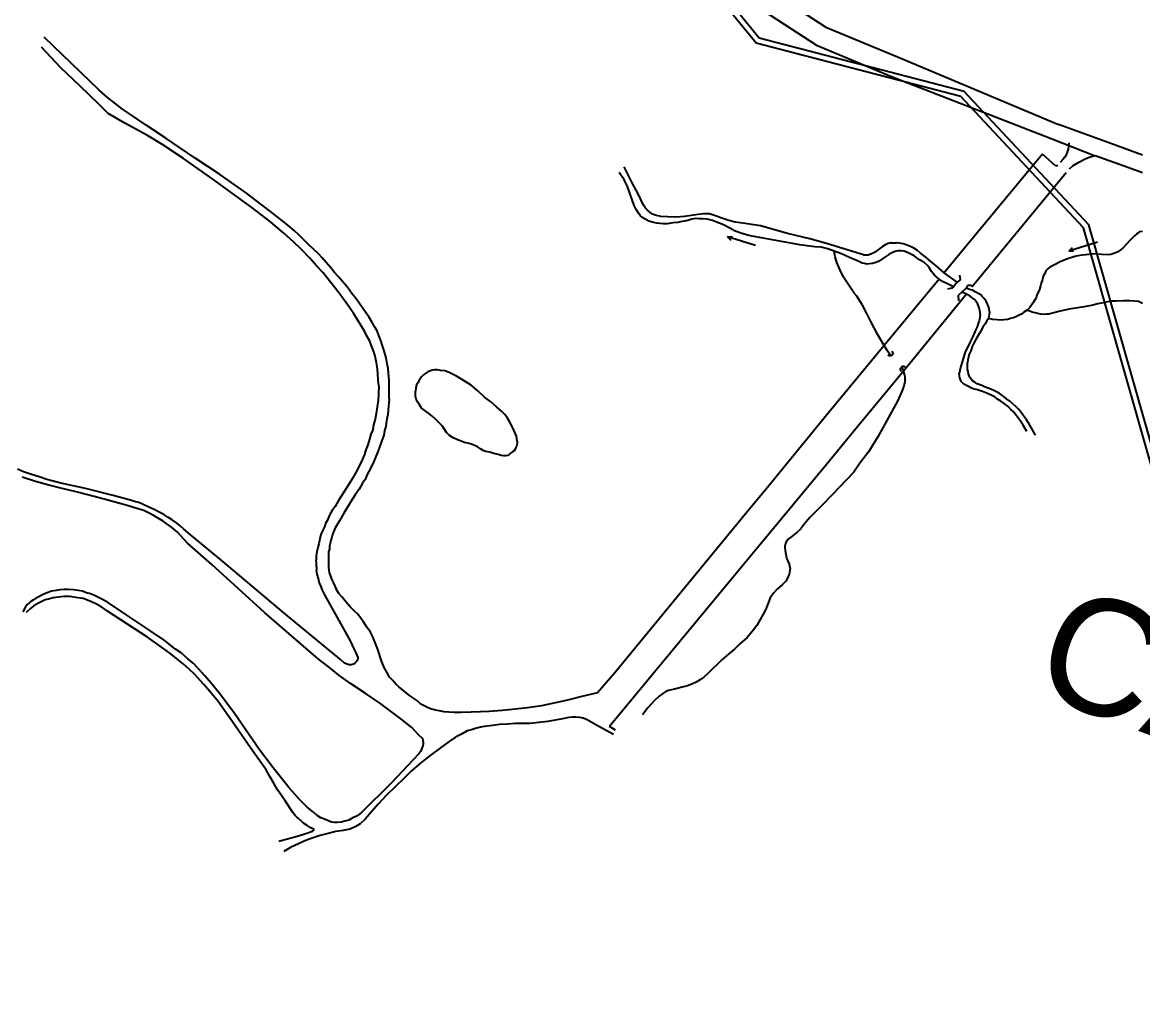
# Model space of a CAD drawing. Header units: millimetres. Extents: x 583 to 26013, y 350 to 21391.
# Drawn here: x 5703.6 to 6091.2, y 11843.3 to 12179.2 of the extents above; entities that cross this region are included whole.
import ezdxf

# ---------------------------------------------------------------- set-up
doc = ezdxf.new("R2010")
doc.units = ezdxf.units.MM
for name, color, linetype in [('105-QUADRAS_ESTRADAS', 80, 'Continuous'), ('110-CERCA_DE_ARAME', 10, 'Continuous'), ('115-PONTES_E_VIADUTO', 210, 'Continuous'), ('145-', 130, 'Continuous'), ('ESTRADA ROMEIROS', 210, 'Continuous'), ('RIOS', 140, 'Continuous')]:
    doc.layers.add(name, color=color, linetype=linetype)
doc.styles.add('EU', font='arial.ttf', dxfattribs={"height": 10})

msp = doc.modelspace()

# ---------------------------------------------------------------- linework, layer by layer
at = {"layer": '105-QUADRAS_ESTRADAS', "color": 0, "linetype": 'Continuous'}
for p, q in [((5716.81551, 12163.60241), (5710.21551, 12170.60241)), ((5723.61551, 12157.10241), (5716.81551, 12163.60241)), ((5730.11551, 12150.80241), (5723.61551, 12157.10241)), ((5732.91551, 12153.30241), (5730.01551, 12155.80241)), ((5733.31551, 12147.70241), (5730.11551, 12150.80241)), ((5735.61551, 12151.20241), (5732.91551, 12153.30241)), ((5738.21551, 12149.20241), (5735.61551, 12151.20241)), ((5739.01551, 12144.30241), (5733.31551, 12147.70241)), ((5741.71551, 12146.80241), (5738.21551, 12149.20241)), ((5746.41551, 12143.60241), (5741.71551, 12146.80241)), ((5746.91551, 12140.00241), (5739.01551, 12144.30241)), ((5753.21551, 12139.10241), (5746.41551, 12143.60241)), ((5751.81551, 12137.00241), (5746.91551, 12140.00241)), ((5759.31551, 12132.10241), (5751.81551, 12137.00241)), ((5769.51551, 12125.00241), (5759.31551, 12132.10241)), ((6056.51551, 12133.60241), (6050.71551, 12126.70241)), ((6061.11551, 12129.50241), (6056.51551, 12133.60241)), ((6050.71551, 12126.70241), (6029.51551, 12101.10241)), ((6064.71551, 12127.10241), (6032.11551, 12087.60241)), ((6061.81551, 12129.70241), (6061.11551, 12129.50241)), ((5783.01551, 12115.20241), (5769.51551, 12125.00241)), ((5789.41551, 12110.20241), (5783.01551, 12115.20241)), ((5794.11551, 12106.30241), (5789.41551, 12110.20241)), ((5797.51551, 12103.10241), (5794.11551, 12106.30241)), ((5800.21551, 12100.60241), (5797.51551, 12103.10241)), ((5803.01551, 12097.60241), (5800.21551, 12100.60241)), ((6029.51551, 12101.10241), (6022.51551, 12092.60241)), ((5805.51551, 12094.90241), (5803.01551, 12097.60241)), ((5807.71551, 12092.50241), (5805.51551, 12094.90241)), ((5809.41551, 12090.40241), (5807.71551, 12092.50241)), ((5811.51551, 12087.70241), (5809.41551, 12090.40241)), ((5813.21551, 12085.50241), (5811.51551, 12087.70241)), ((5814.71551, 12083.40241), (5813.21551, 12085.50241)), ((5816.51551, 12080.90241), (5814.71551, 12083.40241)), ((5818.31551, 12078.40241), (5816.51551, 12080.90241)), ((5819.81551, 12076.00241), (5818.31551, 12078.40241)), ((5823.51551, 12077.30241), (5822.31551, 12078.90241)), ((5824.51551, 12075.60241), (5823.51551, 12077.30241)), ((5821.01551, 12073.90241), (5819.81551, 12076.00241)), ((5822.01551, 12072.40241), (5821.01551, 12073.90241)), ((5822.71551, 12070.90241), (5822.01551, 12072.40241)), ((5825.51551, 12073.80241), (5824.51551, 12075.60241)), ((5826.31551, 12072.50241), (5825.51551, 12073.80241)), ((5826.91551, 12070.90241), (5826.31551, 12072.50241)), ((5823.71551, 12069.10241), (5822.71551, 12070.90241)), ((5824.61551, 12066.70241), (5823.71551, 12069.10241)), ((5827.61551, 12069.20241), (5826.91551, 12070.90241)), ((5828.11551, 12067.60241), (5827.61551, 12069.20241)), ((5825.21551, 12065.20241), (5824.61551, 12066.70241)), ((5825.61551, 12063.70241), (5825.21551, 12065.20241)), ((5828.81551, 12065.60241), (5828.11551, 12067.60241)), ((5829.41551, 12063.10241), (5828.81551, 12065.60241)), ((5826.11551, 12061.40241), (5825.61551, 12063.70241)), ((5826.41551, 12059.40241), (5826.11551, 12061.40241)), ((5829.81551, 12061.10241), (5829.41551, 12063.10241)), ((5830.11551, 12059.50241), (5829.81551, 12061.10241)), ((5826.61551, 12057.60241), (5826.41551, 12059.40241)), ((5826.71551, 12055.50241), (5826.61551, 12057.60241)), ((5830.31551, 12058.00241), (5830.11551, 12059.50241)), ((5830.41551, 12056.70241), (5830.31551, 12058.00241)), ((5830.51551, 12055.10241), (5830.41551, 12056.70241)), ((5826.91551, 12053.50241), (5826.71551, 12055.50241)), ((5826.91551, 12053.50241), (5826.81551, 12050.80241)), ((5830.51551, 12049.00241), (5830.51551, 12055.10241)), ((5826.81551, 12050.80241), (5826.71551, 12048.40241)), ((5830.51551, 12049.00241), (5830.41551, 12047.60241)), ((5826.31551, 12046.20241), (5826.01551, 12043.90241)), ((5826.71551, 12048.40241), (5826.31551, 12046.20241)), ((5830.21551, 12046.50241), (5830.11551, 12045.00241)), ((5830.41551, 12047.60241), (5830.21551, 12046.50241)), ((5825.71551, 12041.90241), (5825.11551, 12040.00241)), ((5826.01551, 12043.90241), (5825.71551, 12041.90241)), ((5829.71551, 12042.10241), (5829.51551, 12040.60241)), ((5830.01551, 12043.50241), (5829.71551, 12042.10241)), ((5830.11551, 12045.00241), (5830.01551, 12043.50241)), ((5824.81551, 12038.20241), (5824.21551, 12036.70241)), ((5825.11551, 12040.00241), (5824.81551, 12038.20241)), ((5828.91551, 12038.00241), (5828.61551, 12036.40241)), ((5829.31551, 12039.40241), (5828.91551, 12038.00241)), ((5829.51551, 12040.60241), (5829.31551, 12039.40241)), ((5823.71551, 12035.00241), (5823.11551, 12033.10241)), ((5824.21551, 12036.70241), (5823.71551, 12035.00241)), ((5827.81551, 12034.20241), (5827.21551, 12032.30241)), ((5828.61551, 12036.40241), (5827.81551, 12034.20241)), ((5821.91551, 12029.70241), (5821.11551, 12027.90241)), ((5822.41551, 12031.30241), (5821.91551, 12029.70241)), ((5823.11551, 12033.10241), (5822.41551, 12031.30241)), ((5826.41551, 12030.40241), (5825.71551, 12028.40241)), ((5827.21551, 12032.30241), (5826.41551, 12030.40241)), ((5820.31551, 12026.20241), (5819.01551, 12023.50241)), ((5821.11551, 12027.90241), (5820.31551, 12026.20241)), ((5825.11551, 12027.10241), (5824.01551, 12024.90241)), ((5825.71551, 12028.40241), (5825.11551, 12027.10241)), ((5704.01551, 12023.70241), (5701.91551, 12024.60241)), ((5708.11551, 12020.40241), (5703.51551, 12021.90241)), ((5706.81551, 12022.80241), (5704.01551, 12023.70241)), ((5709.41551, 12022.00241), (5706.81551, 12022.80241)), ((5712.01551, 12021.10241), (5709.41551, 12022.00241)), ((5819.01551, 12023.50241), (5817.91551, 12021.60241)), ((5822.91551, 12022.80241), (5822.21551, 12021.10241)), ((5824.01551, 12024.90241), (5822.91551, 12022.80241)), ((5712.71551, 12019.10241), (5708.11551, 12020.40241)), ((5716.91551, 12019.80241), (5712.01551, 12021.10241)), ((5717.41551, 12017.90241), (5712.71551, 12019.10241)), ((5725.41551, 12018.00241), (5716.91551, 12019.80241)), ((5735.01551, 12015.50241), (5725.41551, 12018.00241)), ((5816.71551, 12019.60241), (5813.01551, 12013.80241)), ((5817.91551, 12021.60241), (5816.71551, 12019.60241)), ((5821.31551, 12019.80241), (5820.11551, 12017.70241)), ((5822.21551, 12021.10241), (5821.31551, 12019.80241)), ((5961.81551, 12018.90241), (5953.91551, 12009.30241)), ((5721.71551, 12016.90241), (5717.41551, 12017.90241)), ((5726.71551, 12015.70241), (5721.71551, 12016.90241)), ((5733.11551, 12013.90241), (5726.71551, 12015.70241)), ((5741.41551, 12013.80241), (5735.01551, 12015.50241)), ((5818.71551, 12015.80241), (5817.11551, 12013.20241)), ((5820.11551, 12017.70241), (5818.71551, 12015.80241)), ((5739.91551, 12012.10241), (5733.11551, 12013.90241)), ((5743.21551, 12011.00241), (5739.91551, 12012.10241)), ((5742.71551, 12013.40241), (5741.41551, 12013.80241)), ((5743.91551, 12013.10241), (5742.71551, 12013.40241)), ((5745.61551, 12010.30241), (5743.21551, 12011.00241)), ((5745.41551, 12012.40241), (5743.91551, 12013.10241)), ((5747.31551, 12011.50241), (5745.41551, 12012.40241)), ((5747.41551, 12009.40241), (5745.61551, 12010.30241)), ((5749.21551, 12010.70241), (5747.31551, 12011.50241)), ((5750.91551, 12009.80241), (5749.21551, 12010.70241)), ((5810.81551, 12010.30241), (5810.01551, 12009.00241)), ((5811.81551, 12011.70241), (5810.81551, 12010.30241)), ((5813.01551, 12013.80241), (5811.81551, 12011.70241)), ((5817.11551, 12013.20241), (5814.81551, 12009.40241)), ((5749.21551, 12008.50241), (5747.41551, 12009.40241)), ((5750.91551, 12007.50241), (5749.21551, 12008.50241)), ((5752.51551, 12009.00241), (5750.91551, 12009.80241)), ((5752.31551, 12006.70241), (5750.91551, 12007.50241)), ((5753.71551, 12005.60241), (5752.31551, 12006.70241)), ((5753.91551, 12008.10241), (5752.51551, 12009.00241)), ((5755.41551, 12007.10241), (5753.91551, 12008.10241)), ((5756.91551, 12006.10241), (5755.41551, 12007.10241)), ((5809.11551, 12007.00241), (5808.51551, 12005.90241)), ((5809.51551, 12007.90241), (5809.11551, 12007.00241)), ((5810.01551, 12009.00241), (5809.51551, 12007.90241)), ((5813.31551, 12006.80241), (5812.41551, 12005.30241)), ((5814.81551, 12009.40241), (5813.31551, 12006.80241)), ((5953.91551, 12009.30241), (5908.61551, 11954.20241)), ((5755.21551, 12004.60241), (5753.71551, 12005.60241)), ((5757.31551, 12002.90241), (5755.21551, 12004.60241)), ((5758.21551, 12005.10241), (5756.91551, 12006.10241)), ((5760.71551, 11999.10241), (5757.31551, 12002.90241)), ((5759.31551, 12004.00241), (5758.21551, 12005.10241)), ((5761.61551, 12002.00241), (5759.31551, 12004.00241)), ((5807.51551, 12003.60241), (5806.91551, 12002.00241)), ((5808.11551, 12004.70241), (5807.51551, 12003.60241)), ((5808.51551, 12005.90241), (5808.11551, 12004.70241)), ((5811.31551, 12003.20241), (5810.91551, 12002.00241)), ((5811.81551, 12004.30241), (5811.31551, 12003.20241)), ((5812.41551, 12005.30241), (5811.81551, 12004.30241)), ((5769.11551, 11991.70241), (5760.71551, 11999.10241)), ((5772.11551, 11993.40241), (5761.61551, 12002.00241)), ((5806.11551, 11998.80241), (5805.81551, 11997.50241)), ((5806.51551, 12000.60241), (5806.11551, 11998.80241)), ((5806.91551, 12002.00241), (5806.51551, 12000.60241)), ((5810.11551, 11999.00241), (5809.91551, 11998.10241)), ((5810.31551, 12000.00241), (5810.11551, 11999.00241)), ((5810.61551, 12001.10241), (5810.31551, 12000.00241)), ((5810.91551, 12002.00241), (5810.61551, 12001.10241)), ((5805.51551, 11996.10241), (5805.21551, 11994.70241)), ((5805.21551, 11994.70241), (5805.21551, 11993.30241)), ((5805.81551, 11997.50241), (5805.51551, 11996.10241)), ((5809.81551, 11997.10241), (5809.61551, 11996.30241)), ((5809.61551, 11990.70241), (5809.61551, 11996.30241)), ((5809.91551, 11998.10241), (5809.81551, 11997.10241)), ((5958.41551, 11998.00241), (5906.71551, 11935.60241)), ((5787.31551, 11975.10241), (5769.11551, 11991.70241)), ((5794.11551, 11974.90241), (5772.11551, 11993.40241)), ((5805.31551, 11992.10241), (5805.21551, 11993.30241)), ((5805.41551, 11990.90241), (5805.31551, 11992.10241)), ((5805.41551, 11990.90241), (5805.41551, 11989.70241)), ((5805.61551, 11988.30241), (5805.41551, 11989.70241)), ((5806.01551, 11986.80241), (5805.61551, 11988.30241)), ((5809.71551, 11989.70241), (5809.61551, 11990.70241)), ((5809.81551, 11988.90241), (5809.71551, 11989.70241)), ((5810.21551, 11988.00241), (5809.81551, 11988.90241)), ((5810.51551, 11986.90241), (5810.21551, 11988.00241)), ((5806.31551, 11985.60241), (5806.01551, 11986.80241)), ((5806.81551, 11984.30241), (5806.31551, 11985.60241)), ((5807.41551, 11982.80241), (5806.81551, 11984.30241)), ((5810.91551, 11986.10241), (5810.51551, 11986.90241)), ((5811.31551, 11985.20241), (5810.91551, 11986.10241)), ((5811.91551, 11984.00241), (5811.31551, 11985.20241)), ((5812.41551, 11982.80241), (5811.91551, 11984.00241)), ((5707.41551, 11979.40241), (5706.51551, 11978.90241)), ((5708.11551, 11979.90241), (5707.41551, 11979.40241)), ((5709.11551, 11980.40241), (5708.11551, 11979.90241)), ((5710.11551, 11980.90241), (5709.11551, 11980.40241)), ((5711.31551, 11981.50241), (5710.11551, 11980.90241)), ((5711.51551, 11979.40241), (5710.51551, 11979.00241)), ((5712.51551, 11982.00241), (5711.31551, 11981.50241)), ((5712.61551, 11979.70241), (5711.51551, 11979.40241)), ((5713.71551, 11982.40241), (5712.51551, 11982.00241)), ((5714.31551, 11980.20241), (5712.61551, 11979.70241)), ((5715.31551, 11982.70241), (5713.71551, 11982.40241)), ((5716.11551, 11980.40241), (5714.31551, 11980.20241)), ((5716.61551, 11982.90241), (5715.31551, 11982.70241)), ((5717.91551, 11980.60241), (5716.11551, 11980.40241)), ((5718.01551, 11983.00241), (5716.61551, 11982.90241)), ((5720.01551, 11980.60241), (5717.91551, 11980.60241)), ((5719.51551, 11983.00241), (5718.01551, 11983.00241)), ((5721.31551, 11982.90241), (5719.51551, 11983.00241)), ((5721.41551, 11980.40241), (5720.01551, 11980.60241)), ((5722.91551, 11982.70241), (5721.31551, 11982.90241)), ((5722.81551, 11980.20241), (5721.41551, 11980.40241)), ((5724.61551, 11979.90241), (5722.81551, 11980.20241)), ((5724.41551, 11982.40241), (5722.91551, 11982.70241)), ((5725.71551, 11981.90241), (5724.41551, 11982.40241)), ((5726.71551, 11979.10241), (5724.61551, 11979.90241)), ((5726.81551, 11981.60241), (5725.71551, 11981.90241)), ((5728.61551, 11980.90241), (5726.81551, 11981.60241)), ((5730.61551, 11979.90241), (5728.61551, 11980.90241)), ((5733.01551, 11978.60241), (5730.61551, 11979.90241)), ((5808.31551, 11980.90241), (5807.41551, 11982.80241)), ((5812.61551, 11973.30241), (5808.31551, 11980.90241)), ((5813.11551, 11981.60241), (5812.41551, 11982.80241)), ((5814.11551, 11980.50241), (5813.11551, 11981.60241)), ((5815.61551, 11978.70241), (5814.11551, 11980.50241)), ((5704.51551, 11976.80241), (5703.71551, 11975.30241)), ((5705.31551, 11977.80241), (5704.51551, 11976.80241)), ((5706.41551, 11976.50241), (5704.91551, 11975.10241)), ((5705.91551, 11978.30241), (5705.31551, 11977.80241)), ((5706.51551, 11978.90241), (5705.91551, 11978.30241)), ((5707.71551, 11977.50241), (5706.41551, 11976.50241)), ((5709.21551, 11978.30241), (5707.71551, 11977.50241)), ((5710.51551, 11979.00241), (5709.21551, 11978.30241)), ((5728.61551, 11978.30241), (5726.71551, 11979.10241)), ((5730.71551, 11977.20241), (5728.61551, 11978.30241)), ((5733.01551, 11975.50241), (5730.71551, 11977.20241)), ((5739.71551, 11974.20241), (5733.01551, 11978.60241)), ((5746.91551, 11966.50241), (5733.01551, 11975.50241)), ((5816.91551, 11977.10241), (5815.61551, 11978.70241)), ((5818.41551, 11975.70241), (5816.91551, 11977.10241)), ((5819.61551, 11974.50241), (5818.41551, 11975.70241)), ((5747.71551, 11968.90241), (5739.71551, 11974.20241)), ((5805.91551, 11959.00241), (5787.31551, 11975.10241)), ((5813.61551, 11958.80241), (5794.11551, 11974.90241)), ((5817.11551, 11965.30241), (5812.61551, 11973.30241)), ((5820.91551, 11972.80241), (5819.61551, 11974.50241)), ((5821.61551, 11971.80241), (5820.91551, 11972.80241)), ((5822.81551, 11970.00241), (5821.61551, 11971.80241)), ((5752.61551, 11965.50241), (5747.71551, 11968.90241)), ((5824.01551, 11968.30241), (5822.81551, 11970.00241)), ((5824.81551, 11966.60241), (5824.01551, 11968.30241)), ((5752.11551, 11962.90241), (5746.91551, 11966.50241)), ((5756.61551, 11962.40241), (5752.61551, 11965.50241)), ((5818.51551, 11962.30241), (5817.11551, 11965.30241)), ((5826.41551, 11962.60241), (5824.81551, 11966.60241)), ((5755.11551, 11960.70241), (5752.11551, 11962.90241)), ((5757.51551, 11958.70241), (5755.11551, 11960.70241)), ((5758.51551, 11961.10241), (5756.61551, 11962.40241)), ((5760.81551, 11959.10241), (5758.51551, 11961.10241)), ((5819.11551, 11961.10241), (5818.51551, 11962.30241)), ((5819.41551, 11960.30241), (5819.11551, 11961.10241)), ((5819.61551, 11959.70241), (5819.41551, 11960.30241)), ((5828.01551, 11958.00241), (5826.41551, 11962.60241)), ((5759.21551, 11957.30241), (5757.51551, 11958.70241)), ((5761.31551, 11955.50241), (5759.21551, 11957.30241)), ((5762.71551, 11957.50241), (5760.81551, 11959.10241)), ((5764.51551, 11955.60241), (5762.71551, 11957.50241)), ((5809.81551, 11956.00241), (5805.91551, 11959.00241)), ((5813.11551, 11953.40241), (5809.81551, 11956.00241)), ((5815.01551, 11957.60241), (5813.61551, 11958.80241)), ((5815.91551, 11957.20241), (5815.01551, 11957.60241)), ((5816.71551, 11957.00241), (5815.91551, 11957.20241)), ((5817.41551, 11957.00241), (5816.71551, 11957.00241)), ((5818.11551, 11957.20241), (5817.41551, 11957.00241)), ((5818.61551, 11957.50241), (5818.11551, 11957.20241)), ((5819.11551, 11958.00241), (5818.61551, 11957.50241)), ((5819.51551, 11958.60241), (5819.11551, 11958.00241)), ((5819.61551, 11959.10241), (5819.51551, 11958.60241)), ((5819.61551, 11959.70241), (5819.61551, 11959.10241)), ((5828.81551, 11956.10241), (5828.01551, 11958.00241)), ((5829.71551, 11954.40241), (5828.81551, 11956.10241)), ((5763.21551, 11953.60241), (5761.31551, 11955.50241)), ((5766.21551, 11950.30241), (5763.21551, 11953.60241)), ((5766.71551, 11953.20241), (5764.51551, 11955.60241)), ((5768.81551, 11950.80241), (5766.71551, 11953.20241)), ((5817.11551, 11950.50241), (5813.11551, 11953.40241)), ((5830.61551, 11952.70241), (5829.71551, 11954.40241)), ((5831.71551, 11951.50241), (5830.61551, 11952.70241)), ((5908.61551, 11954.20241), (5902.61551, 11947.30241)), ((5768.41551, 11947.80241), (5766.21551, 11950.30241)), ((5771.91551, 11946.90241), (5768.81551, 11950.80241)), ((5822.21551, 11947.20241), (5817.11551, 11950.50241)), ((5832.81551, 11950.30241), (5831.71551, 11951.50241)), ((5833.81551, 11949.40241), (5832.81551, 11950.30241)), ((5835.71551, 11947.90241), (5833.81551, 11949.40241)), ((5771.31551, 11944.30241), (5768.41551, 11947.80241)), ((5773.51551, 11941.20241), (5771.31551, 11944.30241)), ((5774.51551, 11943.40241), (5771.91551, 11946.90241)), ((5827.61551, 11943.50241), (5822.21551, 11947.20241)), ((5837.51551, 11946.40241), (5835.71551, 11947.90241)), ((5839.91551, 11944.70241), (5837.51551, 11946.40241)), ((5841.51551, 11943.40241), (5839.91551, 11944.70241)), ((5892.71551, 11944.90241), (5889.11551, 11944.10241)), ((5897.11551, 11946.00241), (5892.71551, 11944.90241)), ((5902.61551, 11947.30241), (5897.11551, 11946.00241)), ((5776.31551, 11937.20241), (5773.51551, 11941.20241)), ((5776.71551, 11940.50241), (5774.51551, 11943.40241)), ((5779.51551, 11936.40241), (5776.71551, 11940.50241)), ((5834.51551, 11938.30241), (5827.61551, 11943.50241)), ((5843.31551, 11942.40241), (5841.51551, 11943.40241)), ((5844.81551, 11941.80241), (5843.31551, 11942.40241)), ((5846.51551, 11941.30241), (5844.81551, 11941.80241)), ((5847.81551, 11941.10241), (5846.51551, 11941.30241)), ((5849.51551, 11940.70241), (5847.81551, 11941.10241)), ((5851.11551, 11940.60241), (5849.51551, 11940.70241)), ((5853.01551, 11940.50241), (5851.11551, 11940.60241)), ((5855.51551, 11940.50241), (5853.01551, 11940.50241)), ((5858.91551, 11940.60241), (5855.51551, 11940.50241)), ((5862.11551, 11940.70241), (5858.91551, 11940.60241)), ((5865.11551, 11940.80241), (5862.11551, 11940.70241)), ((5869.61551, 11941.20241), (5865.11551, 11940.80241)), ((5873.01551, 11941.50241), (5869.61551, 11941.20241)), ((5878.31551, 11942.10241), (5873.01551, 11941.50241)), ((5883.21551, 11942.80241), (5878.31551, 11942.10241)), ((5889.11551, 11944.10241), (5883.21551, 11942.80241)), ((5782.51551, 11928.30241), (5776.31551, 11937.20241)), ((5838.31551, 11935.30241), (5834.51551, 11938.30241)), ((5874.11551, 11936.70241), (5871.41551, 11936.50241)), ((5879.11551, 11936.70241), (5874.11551, 11936.70241)), ((5885.41551, 11937.40241), (5879.11551, 11936.70241)), ((5890.51551, 11938.30241), (5885.41551, 11937.40241)), ((5892.61551, 11938.70241), (5890.51551, 11938.30241)), ((5893.91551, 11938.90241), (5892.61551, 11938.70241)), ((5895.11551, 11938.90241), (5893.91551, 11938.90241)), ((5896.41551, 11938.80241), (5895.11551, 11938.90241)), ((5897.61551, 11938.50241), (5896.41551, 11938.80241)), ((5899.01551, 11937.90241), (5897.61551, 11938.50241)), ((5902.01551, 11936.20241), (5899.01551, 11937.90241)), ((5785.61551, 11927.60241), (5779.51551, 11936.40241)), ((5840.81551, 11932.70241), (5838.31551, 11935.30241)), ((5841.81551, 11931.70241), (5840.81551, 11932.70241)), ((5855.51551, 11933.00241), (5853.41551, 11932.00241)), ((5857.51551, 11934.10241), (5855.51551, 11933.00241)), ((5859.01551, 11934.50241), (5857.51551, 11934.10241)), ((5860.31551, 11934.90241), (5859.01551, 11934.50241)), ((5862.11551, 11935.40241), (5860.31551, 11934.90241)), ((5864.31551, 11935.80241), (5862.11551, 11935.40241)), ((5866.31551, 11936.00241), (5864.31551, 11935.80241)), ((5868.71551, 11936.30241), (5866.31551, 11936.00241)), ((5871.41551, 11936.50241), (5868.71551, 11936.30241)), ((5908.11551, 11932.90241), (5902.01551, 11936.20241)), ((5908.81551, 11934.40241), (5906.71551, 11935.60241)), ((5842.21551, 11931.00241), (5841.81551, 11931.70241)), ((5842.11551, 11929.00241), (5841.81551, 11928.20241)), ((5842.31551, 11929.80241), (5842.11551, 11929.00241)), ((5842.31551, 11930.40241), (5842.21551, 11931.00241)), ((5842.31551, 11930.40241), (5842.31551, 11929.80241)), ((5851.21551, 11930.50241), (5848.31551, 11928.30241)), ((5853.41551, 11932.00241), (5851.21551, 11930.50241)), ((5787.91551, 11920.60241), (5782.51551, 11928.30241)), ((5790.41551, 11921.30241), (5785.61551, 11927.60241)), ((5840.81551, 11926.20241), (5831.31551, 11916.10241)), ((5841.51551, 11927.10241), (5840.81551, 11926.20241)), ((5841.81551, 11928.20241), (5841.51551, 11927.10241)), ((5844.71551, 11925.60241), (5841.61551, 11923.20241)), ((5848.31551, 11928.30241), (5844.71551, 11925.60241)), ((5795.81551, 11914.60241), (5790.41551, 11921.30241)), ((5841.61551, 11923.20241), (5838.21551, 11920.30241)), ((5789.21551, 11918.40241), (5787.91551, 11920.60241)), ((5790.71551, 11915.80241), (5789.21551, 11918.40241)), ((5835.61551, 11917.60241), (5832.71551, 11914.90241)), ((5838.21551, 11920.30241), (5835.61551, 11917.60241)), ((5791.91551, 11913.70241), (5790.71551, 11915.80241)), ((5794.51551, 11909.90241), (5791.91551, 11913.70241)), ((5797.71551, 11912.30241), (5795.81551, 11914.60241)), ((5831.31551, 11916.10241), (5820.81551, 11905.80241)), ((5832.71551, 11914.90241), (5829.51551, 11911.80241)), ((5797.21551, 11905.90241), (5794.51551, 11909.90241)), ((5799.51551, 11910.40241), (5797.71551, 11912.30241)), ((5800.71551, 11909.10241), (5799.51551, 11910.40241)), ((5829.51551, 11911.80241), (5826.71551, 11908.80241)), ((5798.01551, 11904.90241), (5797.21551, 11905.90241)), ((5802.01551, 11907.90241), (5800.71551, 11909.10241)), ((5803.31551, 11906.80241), (5802.01551, 11907.90241)), ((5804.41551, 11905.90241), (5803.31551, 11906.80241)), ((5805.61551, 11904.90241), (5804.41551, 11905.90241)), ((5820.81551, 11905.80241), (5819.41551, 11904.70241)), ((5824.41551, 11906.10241), (5822.21551, 11903.60241)), ((5826.71551, 11908.80241), (5824.41551, 11906.10241)), ((5798.61551, 11904.30241), (5798.01551, 11904.90241)), ((5799.71551, 11903.40241), (5798.61551, 11904.30241)), ((5800.91551, 11902.20241), (5799.71551, 11903.40241)), ((5802.11551, 11901.40241), (5800.91551, 11902.20241)), ((5806.81551, 11904.10241), (5805.61551, 11904.90241)), ((5808.11551, 11903.60241), (5806.81551, 11904.10241)), ((5809.71551, 11902.90241), (5808.11551, 11903.60241)), ((5810.51551, 11902.60241), (5809.71551, 11902.90241)), ((5811.51551, 11902.40241), (5810.51551, 11902.60241)), ((5812.61551, 11902.40241), (5811.51551, 11902.40241)), ((5813.91551, 11902.50241), (5812.61551, 11902.40241)), ((5815.21551, 11902.90241), (5813.91551, 11902.50241)), ((5816.51551, 11903.30241), (5815.21551, 11902.90241)), ((5817.71551, 11903.90241), (5816.51551, 11903.30241)), ((5819.41551, 11904.70241), (5817.71551, 11903.90241)), ((5820.41551, 11902.00241), (5818.71551, 11900.90241)), ((5822.21551, 11903.60241), (5820.41551, 11902.00241)), ((5800.31551, 11898.00241), (5796.61551, 11897.00241)), ((5802.41551, 11898.80241), (5800.31551, 11898.00241)), ((5803.11551, 11900.70241), (5802.11551, 11901.40241)), ((5803.61551, 11899.20241), (5802.41551, 11898.80241)), ((5804.51551, 11900.00241), (5803.11551, 11900.70241)), ((5804.51551, 11900.00241), (5803.61551, 11899.20241)), ((5806.61551, 11897.90241), (5803.81551, 11897.00241)), ((5809.41551, 11898.60241), (5806.61551, 11897.90241)), ((5812.01551, 11899.30241), (5809.41551, 11898.60241)), ((5814.61551, 11899.70241), (5812.01551, 11899.30241)), ((5816.91551, 11900.10241), (5814.61551, 11899.70241)), ((5818.71551, 11900.90241), (5816.91551, 11900.10241)), ((5796.61551, 11897.00241), (5792.31551, 11895.90241)), ((5799.31551, 11895.20241), (5796.41551, 11893.80241)), ((5801.31551, 11896.10241), (5799.31551, 11895.20241)), ((5803.81551, 11897.00241), (5801.31551, 11896.10241)), ((5796.41551, 11893.80241), (5794.01551, 11892.40241))]:
    msp.add_line(p, q, dxfattribs=at)
at = {"layer": '110-CERCA_DE_ARAME', "color": 0, "linetype": 'Continuous'}
for p, q in [((5730.01551, 12155.80241), (5711.11551, 12174.10241)), ((5763.41551, 12132.20241), (5753.21551, 12139.10241)), ((6065.11551, 12134.30241), (6064.71551, 12133.40241)), ((6065.41551, 12135.30241), (6065.11551, 12134.30241)), ((6065.51551, 12136.30241), (6065.41551, 12135.30241)), ((6065.61551, 12137.50241), (6065.51551, 12136.30241)), ((5771.81551, 12126.70241), (5763.41551, 12132.20241)), ((6063.61551, 12131.70241), (6062.61551, 12130.70241)), ((6064.21551, 12132.60241), (6063.61551, 12131.70241)), ((6064.71551, 12133.40241), (6064.21551, 12132.60241)), ((6068.41551, 12130.40241), (6067.01551, 12129.60241)), ((6069.81551, 12131.10241), (6068.41551, 12130.40241)), ((6071.01551, 12131.80241), (6069.81551, 12131.10241)), ((6072.71551, 12132.40241), (6071.01551, 12131.80241)), ((6074.71551, 12133.00241), (6072.71551, 12132.40241)), ((6084.81551, 12129.40241), (6074.71551, 12133.00241)), ((5781.11551, 12120.10241), (5771.81551, 12126.70241)), ((6067.01551, 12129.60241), (6065.81551, 12128.40241)), ((5786.61551, 12116.00241), (5781.11551, 12120.10241)), ((5789.41551, 12113.80241), (5786.61551, 12116.00241)), ((5791.61551, 12112.00241), (5789.41551, 12113.80241)), ((5793.61551, 12110.50241), (5791.61551, 12112.00241)), ((5795.41551, 12109.00241), (5793.61551, 12110.50241)), ((5797.61551, 12107.20241), (5795.41551, 12109.00241)), ((5799.31551, 12105.60241), (5797.61551, 12107.20241)), ((5801.11551, 12103.90241), (5799.31551, 12105.60241)), ((5802.61551, 12102.40241), (5801.11551, 12103.90241)), ((5804.21551, 12100.80241), (5802.61551, 12102.40241)), ((5806.01551, 12099.10241), (5804.21551, 12100.80241)), ((5807.31551, 12097.70241), (5806.01551, 12099.10241)), ((5808.71551, 12096.10241), (5807.31551, 12097.70241)), ((5810.31551, 12094.30241), (5808.71551, 12096.10241)), ((5811.61551, 12092.70241), (5810.31551, 12094.30241)), ((5813.01551, 12091.20241), (5811.61551, 12092.70241)), ((5814.31551, 12089.60241), (5813.01551, 12091.20241)), ((5815.91551, 12087.70241), (5814.31551, 12089.60241)), ((5817.61551, 12085.40241), (5815.91551, 12087.70241)), ((6020.81551, 12090.40241), (6012.41551, 12080.20241)), ((5819.11551, 12083.50241), (5817.61551, 12085.40241)), ((6030.21551, 12085.20241), (6008.51551, 12058.70241)), ((5820.71551, 12081.30241), (5819.11551, 12083.50241)), ((5822.31551, 12078.90241), (5820.71551, 12081.30241)), ((6012.41551, 12080.20241), (6001.71551, 12067.40241)), ((6001.71551, 12067.40241), (5980.91551, 12042.20241)), ((6008.51551, 12058.70241), (5992.41551, 12039.20241)), ((5980.91551, 12042.20241), (5961.81551, 12018.90241)), ((5992.41551, 12039.20241), (5981.91551, 12026.40241)), ((5981.91551, 12026.40241), (5958.41551, 11998.00241))]:
    msp.add_line(p, q, dxfattribs=at)
at = {"layer": '115-PONTES_E_VIADUTO', "color": 0, "linetype": 'Continuous'}
for p, q in [((6028.11551, 12090.30241), (6027.91551, 12091.80241)), ((6025.71551, 12087.70241), (6025.21551, 12087.20241)), ((6027.01551, 12089.30241), (6025.71551, 12087.70241)), ((6028.11551, 12090.30241), (6027.01551, 12089.30241)), ((6030.61551, 12088.20241), (6030.11551, 12087.30241)), ((6031.91551, 12088.20241), (6030.61551, 12088.20241)), ((6025.21551, 12087.20241), (6023.61551, 12086.90241)), ((6028.61551, 12085.90241), (6027.51551, 12084.80241)), ((6027.61551, 12082.90241), (6027.51551, 12084.80241)), ((6030.11551, 12087.30241), (6028.61551, 12085.90241))]:
    msp.add_line(p, q, dxfattribs=at)
at = {"layer": '145-', "color": 0, "linetype": 'Continuous'}
for p, q in [((5911.81551, 12124.70241), (5910.11551, 12127.30241)), ((5914.41551, 12123.90241), (5911.81551, 12129.20241)), ((5912.91551, 12122.40241), (5911.81551, 12124.70241)), ((5916.81551, 12119.60241), (5914.41551, 12123.90241)), ((5914.61551, 12117.80241), (5912.91551, 12122.40241)), ((5918.51551, 12116.00241), (5916.81551, 12119.60241)), ((5915.31551, 12115.80241), (5914.61551, 12117.80241)), ((5915.91551, 12114.40241), (5915.31551, 12115.80241)), ((5919.21551, 12114.90241), (5918.51551, 12116.00241)), ((5919.91551, 12114.20241), (5919.21551, 12114.90241)), ((5916.71551, 12113.20241), (5915.91551, 12114.40241)), ((5917.31551, 12112.40241), (5916.71551, 12113.20241)), ((5918.31551, 12111.60241), (5917.31551, 12112.40241)), ((5919.31551, 12111.00241), (5918.31551, 12111.60241)), ((5920.31551, 12110.40241), (5919.31551, 12111.00241)), ((5920.71551, 12113.50241), (5919.91551, 12114.20241)), ((5921.61551, 12112.80241), (5920.71551, 12113.50241)), ((5922.51551, 12112.50241), (5921.61551, 12112.80241)), ((5924.51551, 12112.00241), (5922.51551, 12112.50241)), ((5926.81551, 12111.90241), (5924.51551, 12112.00241)), ((5929.81551, 12111.80241), (5926.81551, 12111.90241)), ((5932.71551, 12112.00241), (5929.81551, 12111.80241)), ((5936.61551, 12112.60241), (5932.71551, 12112.00241)), ((5935.21551, 12111.10241), (5933.81551, 12110.70241)), ((5936.41551, 12111.30241), (5935.21551, 12111.10241)), ((5937.71551, 12111.20241), (5936.41551, 12111.30241)), ((5939.11551, 12113.00241), (5936.61551, 12112.60241)), ((5939.01551, 12111.20241), (5937.71551, 12111.20241)), ((5940.51551, 12111.10241), (5939.01551, 12111.20241)), ((5940.21551, 12113.00241), (5939.11551, 12113.00241)), ((5941.21551, 12112.90241), (5940.21551, 12113.00241)), ((5942.31551, 12110.70241), (5940.51551, 12111.10241)), ((5942.41551, 12112.60241), (5941.21551, 12112.90241)), ((5943.71551, 12112.10241), (5942.41551, 12112.60241)), ((5945.21551, 12111.60241), (5943.71551, 12112.10241)), ((5948.01551, 12110.70241), (5945.21551, 12111.60241)), ((5921.61551, 12110.10241), (5920.31551, 12110.40241)), ((5923.01551, 12109.70241), (5921.61551, 12110.10241)), ((5924.11551, 12109.60241), (5923.01551, 12109.70241)), ((5925.31551, 12109.50241), (5924.11551, 12109.60241)), ((5926.71551, 12109.50241), (5925.31551, 12109.50241)), ((5928.61551, 12109.80241), (5926.71551, 12109.50241)), ((5930.21551, 12110.00241), (5928.61551, 12109.80241)), ((5931.91551, 12110.30241), (5930.21551, 12110.00241)), ((5933.81551, 12110.70241), (5931.91551, 12110.30241)), ((5944.11551, 12110.00241), (5942.31551, 12110.70241)), ((5946.21551, 12109.20241), (5944.11551, 12110.00241)), ((5948.41551, 12108.00241), (5946.21551, 12109.20241)), ((5950.21551, 12110.10241), (5948.01551, 12110.70241)), ((5950.01551, 12107.10241), (5948.41551, 12108.00241)), ((5952.21551, 12106.30241), (5950.01551, 12107.10241)), ((5952.81551, 12109.70241), (5950.21551, 12110.10241)), ((5956.71551, 12109.10241), (5952.81551, 12109.70241)), ((5959.01551, 12108.80241), (5956.71551, 12109.10241)), ((5968.31551, 12106.20241), (5959.01551, 12108.80241)), ((5957.21551, 12102.00241), (5947.51551, 12105.00241)), ((5949.31551, 12104.90241), (5947.51551, 12105.00241)), ((5948.81551, 12103.70241), (5947.51551, 12105.00241)), ((5954.11551, 12105.70241), (5952.21551, 12106.30241)), ((5955.51551, 12105.30241), (5954.11551, 12105.70241)), ((5957.41551, 12105.00241), (5955.51551, 12105.30241)), ((5963.71551, 12103.90241), (5957.41551, 12105.00241)), ((5967.51551, 12103.10241), (5963.71551, 12103.90241)), ((5976.01551, 12104.30241), (5968.31551, 12106.20241)), ((5981.81551, 12102.70241), (5976.01551, 12104.30241)), ((6075.51551, 12103.20241), (6065.61551, 12100.10241)), ((6086.91551, 12103.80241), (6085.51551, 12102.30241)), ((6088.41551, 12105.30241), (6086.91551, 12103.80241)), ((6089.11551, 12106.00241), (6088.41551, 12105.30241)), ((6089.71551, 12106.40241), (6089.11551, 12106.00241)), ((6090.11551, 12106.70241), (6089.71551, 12106.40241)), ((6091.11551, 12106.90241), (6090.11551, 12106.70241)), ((5972.61551, 12102.20241), (5967.51551, 12103.10241)), ((5975.11551, 12101.90241), (5972.61551, 12102.20241)), ((5977.71551, 12101.60241), (5975.11551, 12101.90241)), ((5979.91551, 12101.40241), (5977.71551, 12101.60241)), ((5982.31551, 12100.90241), (5979.91551, 12101.40241)), ((5987.41551, 12101.00241), (5981.81551, 12102.70241)), ((5984.41551, 12100.10241), (5982.31551, 12100.90241)), ((5987.01551, 12099.10241), (5984.41551, 12100.10241)), ((5984.81551, 12098.10241), (5984.41551, 12100.10241)), ((5993.41551, 12099.10241), (5987.41551, 12101.00241)), ((5998.81551, 12099.80241), (5997.91551, 12099.30241)), ((5999.81551, 12100.60241), (5998.81551, 12099.80241)), ((6001.21551, 12101.70241), (5999.81551, 12100.60241)), ((6002.31551, 12102.40241), (6001.21551, 12101.70241)), ((6003.11551, 12102.70241), (6002.31551, 12102.40241)), ((6003.91551, 12102.90241), (6003.11551, 12102.70241)), ((6004.61551, 12099.60241), (6003.41551, 12098.90241)), ((6003.91551, 12102.90241), (6005.91551, 12102.90241)), ((6005.51551, 12099.90241), (6004.61551, 12099.60241)), ((6006.51551, 12100.20241), (6005.51551, 12099.90241)), ((6007.01551, 12102.80241), (6005.91551, 12102.90241)), ((6007.51551, 12100.20241), (6006.51551, 12100.20241)), ((6008.31551, 12102.60241), (6007.01551, 12102.80241)), ((6008.71551, 12100.10241), (6007.51551, 12100.20241)), ((6009.31551, 12102.20241), (6008.31551, 12102.60241)), ((6010.01551, 12099.50241), (6008.71551, 12100.10241)), ((6011.11551, 12101.60241), (6009.31551, 12102.20241)), ((6012.11551, 12098.40241), (6010.01551, 12099.50241)), ((6012.01551, 12101.10241), (6011.11551, 12101.60241)), ((6013.31551, 12100.30241), (6012.01551, 12101.10241)), ((6014.31551, 12099.40241), (6013.31551, 12100.30241)), ((6016.11551, 12098.00241), (6014.31551, 12099.40241)), ((6066.81551, 12101.20241), (6065.61551, 12100.10241)), ((6067.31551, 12099.90241), (6065.61551, 12100.10241)), ((6082.61551, 12099.80241), (6081.61551, 12099.30241)), ((6083.41551, 12100.40241), (6082.61551, 12099.80241)), ((6084.41551, 12101.20241), (6083.41551, 12100.40241)), ((6085.51551, 12102.30241), (6084.41551, 12101.20241)), ((5985.41551, 12096.10241), (5984.81551, 12098.10241)), ((5986.51551, 12093.50241), (5985.41551, 12096.10241)), ((5989.81551, 12097.90241), (5987.01551, 12099.10241)), ((5992.71551, 12096.60241), (5989.81551, 12097.90241)), ((5994.11551, 12095.90241), (5992.71551, 12096.60241)), ((5994.61551, 12098.80241), (5993.41551, 12099.10241)), ((5994.91551, 12095.80241), (5994.11551, 12095.90241)), ((5994.61551, 12098.80241), (5996.41551, 12098.80241)), ((5995.81551, 12095.60241), (5994.91551, 12095.80241)), ((5996.71551, 12095.70241), (5995.81551, 12095.60241)), ((5997.11551, 12099.00241), (5996.41551, 12098.80241)), ((5997.71551, 12095.80241), (5996.71551, 12095.70241)), ((5997.91551, 12099.30241), (5997.11551, 12099.00241)), ((5998.51551, 12096.00241), (5997.71551, 12095.80241)), ((5999.81551, 12096.50241), (5998.51551, 12096.00241)), ((6002.01551, 12098.00241), (5999.81551, 12096.50241)), ((6003.41551, 12098.90241), (6002.01551, 12098.00241)), ((6014.01551, 12097.10241), (6012.11551, 12098.40241)), ((6015.51551, 12096.20241), (6014.01551, 12097.10241)), ((6016.71551, 12095.10241), (6015.51551, 12096.20241)), ((6018.01551, 12096.40241), (6016.11551, 12098.00241)), ((6019.61551, 12095.10241), (6018.01551, 12096.40241)), ((6062.91551, 12096.50241), (6060.41551, 12095.20241)), ((6065.51551, 12097.50241), (6062.91551, 12096.50241)), ((6068.21551, 12098.30241), (6065.51551, 12097.50241)), ((6070.31551, 12098.70241), (6068.21551, 12098.30241)), ((6072.61551, 12098.90241), (6070.31551, 12098.70241)), ((6074.31551, 12099.10241), (6072.61551, 12098.90241)), ((6075.61551, 12099.00241), (6074.31551, 12099.10241)), ((6077.11551, 12098.90241), (6075.61551, 12099.00241)), ((6079.01551, 12098.80241), (6077.11551, 12098.90241)), ((6080.21551, 12098.90241), (6079.01551, 12098.80241)), ((6081.61551, 12099.30241), (6080.21551, 12098.90241)), ((5987.71551, 12091.10241), (5986.51551, 12093.50241)), ((6017.41551, 12094.20241), (6016.71551, 12095.10241)), ((6018.11551, 12093.00241), (6017.41551, 12094.20241)), ((6019.11551, 12091.70241), (6018.11551, 12093.00241)), ((6020.81551, 12090.40241), (6019.11551, 12091.70241)), ((6022.51551, 12092.60241), (6019.61551, 12095.10241)), ((6027.01551, 12089.30241), (6022.51551, 12092.60241)), ((6057.31551, 12092.30241), (6056.81551, 12091.40241)), ((6057.71551, 12093.20241), (6057.31551, 12092.30241)), ((6058.41551, 12093.90241), (6057.71551, 12093.20241)), ((6059.11551, 12094.50241), (6058.41551, 12093.90241)), ((6060.41551, 12095.20241), (6059.11551, 12094.50241)), ((5989.71551, 12087.90241), (5987.71551, 12091.10241)), ((5991.41551, 12085.50241), (5989.71551, 12087.90241)), ((6021.91551, 12089.60241), (6020.81551, 12090.40241)), ((6023.71551, 12088.70241), (6021.91551, 12089.60241)), ((6025.71551, 12087.70241), (6023.71551, 12088.70241)), ((6055.81551, 12088.00241), (6055.51551, 12086.80241)), ((6056.11551, 12089.00241), (6055.81551, 12088.00241)), ((6056.51551, 12090.20241), (6056.11551, 12089.00241)), ((6056.81551, 12091.40241), (6056.51551, 12090.20241)), ((5992.31551, 12084.50241), (5991.41551, 12085.50241)), ((5994.21551, 12081.40241), (5992.31551, 12084.50241)), ((6030.21551, 12085.20241), (6028.61551, 12085.90241)), ((6031.31551, 12086.80241), (6030.11551, 12087.30241)), ((6031.51551, 12084.50241), (6030.21551, 12085.20241)), ((6032.31551, 12086.50241), (6031.31551, 12086.80241)), ((6032.21551, 12083.90241), (6031.51551, 12084.50241)), ((6032.91551, 12083.40241), (6032.21551, 12083.90241)), ((6033.21551, 12086.00241), (6032.31551, 12086.50241)), ((6034.31551, 12085.40241), (6033.21551, 12086.00241)), ((6035.21551, 12084.90241), (6034.31551, 12085.40241)), ((6035.81551, 12084.30241), (6035.21551, 12084.90241)), ((6036.31551, 12083.70241), (6035.81551, 12084.30241)), ((6054.31551, 12083.90241), (6053.81551, 12083.00241)), ((6054.61551, 12084.90241), (6054.31551, 12083.90241)), ((6055.01551, 12085.80241), (6054.61551, 12084.90241)), ((6055.51551, 12086.80241), (6055.01551, 12085.80241)), ((5995.81551, 12078.50241), (5994.21551, 12081.40241)), ((6033.51551, 12082.70241), (6032.91551, 12083.40241)), ((6034.01551, 12082.00241), (6033.51551, 12082.70241)), ((6034.41551, 12081.10241), (6034.01551, 12082.00241)), ((6034.61551, 12080.50241), (6034.41551, 12081.10241)), ((6034.71551, 12079.90241), (6034.61551, 12080.50241)), ((6036.61551, 12083.30241), (6036.31551, 12083.70241)), ((6037.01551, 12082.70241), (6036.61551, 12083.30241)), ((6037.41551, 12082.00241), (6037.01551, 12082.70241)), ((6037.71551, 12081.20241), (6037.41551, 12082.00241)), ((6037.91551, 12080.60241), (6037.71551, 12081.20241)), ((6038.11551, 12080.00241), (6037.91551, 12080.60241)), ((6038.21551, 12079.20241), (6038.11551, 12080.00241)), ((6052.11551, 12080.60241), (6051.21551, 12079.60241)), ((6052.71551, 12081.40241), (6052.11551, 12080.60241)), ((6053.21551, 12082.10241), (6052.71551, 12081.40241)), ((6053.81551, 12083.00241), (6053.21551, 12082.10241)), ((6065.71551, 12080.00241), (6062.21551, 12079.20241)), ((6070.11551, 12080.70241), (6065.71551, 12080.00241)), ((6073.51551, 12081.30241), (6070.11551, 12080.70241)), ((6075.71551, 12081.80241), (6073.51551, 12081.30241)), ((6078.11551, 12082.30241), (6075.71551, 12081.80241)), ((6080.11551, 12082.70241), (6078.11551, 12082.30241)), ((6082.01551, 12082.80241), (6080.11551, 12082.70241)), ((6084.51551, 12082.90241), (6082.01551, 12082.80241)), ((6086.61551, 12082.90241), (6084.51551, 12082.90241)), ((6088.31551, 12082.80241), (6086.61551, 12082.90241)), ((6089.71551, 12082.60241), (6088.31551, 12082.80241)), ((6091.11551, 12082.00241), (6089.71551, 12082.60241)), ((5997.11551, 12075.70241), (5995.81551, 12078.50241)), ((6034.81551, 12077.10241), (6034.61551, 12076.00241)), ((6034.91551, 12078.90241), (6034.71551, 12079.90241)), ((6034.91551, 12078.10241), (6034.81551, 12077.10241)), ((6034.91551, 12078.10241), (6034.91551, 12078.90241)), ((6037.81551, 12076.80241), (6037.31551, 12075.90241)), ((6038.11551, 12078.10241), (6037.81551, 12076.80241)), ((6039.31551, 12076.40241), (6037.81551, 12076.80241)), ((6038.21551, 12079.20241), (6038.11551, 12078.10241)), ((6040.91551, 12076.30241), (6039.31551, 12076.40241)), ((6042.21551, 12076.20241), (6040.91551, 12076.30241)), ((6043.31551, 12076.30241), (6042.21551, 12076.20241)), ((6044.41551, 12076.40241), (6043.31551, 12076.30241)), ((6045.41551, 12076.70241), (6044.41551, 12076.40241)), ((6046.51551, 12077.00241), (6045.41551, 12076.70241)), ((6047.51551, 12077.40241), (6046.51551, 12077.00241)), ((6048.51551, 12077.90241), (6047.51551, 12077.40241)), ((6049.31551, 12078.20241), (6048.51551, 12077.90241)), ((6050.11551, 12078.90241), (6049.31551, 12078.20241)), ((6051.21551, 12079.60241), (6050.11551, 12078.90241)), ((6052.91551, 12079.00241), (6051.21551, 12079.60241)), ((6054.41551, 12078.60241), (6052.91551, 12079.00241)), ((6055.81551, 12078.30241), (6054.41551, 12078.60241)), ((6057.21551, 12078.10241), (6055.81551, 12078.30241)), ((6057.91551, 12078.20241), (6057.21551, 12078.10241)), ((6058.71551, 12078.30241), (6057.91551, 12078.20241)), ((6062.21551, 12079.20241), (6058.71551, 12078.30241)), ((5999.51551, 12071.10241), (5997.11551, 12075.70241)), ((6033.41551, 12072.90241), (6032.41551, 12070.50241)), ((6033.91551, 12073.90241), (6033.41551, 12072.90241)), ((6034.31551, 12075.00241), (6033.91551, 12073.90241)), ((6034.61551, 12076.00241), (6034.31551, 12075.00241)), ((6035.91551, 12073.80241), (6034.91551, 12072.00241)), ((6036.71551, 12074.90241), (6035.91551, 12073.80241)), ((6037.31551, 12075.90241), (6036.71551, 12074.90241)), ((6001.71551, 12067.40241), (5999.51551, 12071.10241)), ((6031.41551, 12068.40241), (6030.71551, 12066.90241)), ((6032.41551, 12070.50241), (6031.41551, 12068.40241)), ((6033.61551, 12069.70241), (6032.81551, 12068.20241)), ((6034.91551, 12072.00241), (6033.61551, 12069.70241)), ((6002.81551, 12065.70241), (6001.71551, 12067.40241)), ((6004.11551, 12063.80241), (6002.81551, 12065.70241)), ((6004.71551, 12064.90241), (6004.51551, 12065.50241)), ((6004.71551, 12064.90241), (6004.71551, 12064.40241)), ((6029.81551, 12065.20241), (6028.21551, 12059.80241)), ((6030.71551, 12066.90241), (6029.81551, 12065.20241)), ((6031.71551, 12065.60241), (6031.21551, 12064.40241)), ((6032.21551, 12067.10241), (6031.71551, 12065.60241)), ((6032.81551, 12068.20241), (6032.21551, 12067.10241)), ((6003.51551, 12063.80241), (6003.01551, 12064.10241)), ((6004.11551, 12063.80241), (6003.51551, 12063.80241)), ((6004.71551, 12064.40241), (6004.11551, 12063.80241)), ((6030.71551, 12062.50241), (6030.61551, 12061.50241)), ((6030.61551, 12059.10241), (6030.61551, 12061.50241)), ((6030.91551, 12063.40241), (6030.71551, 12062.50241)), ((6031.21551, 12064.40241), (6030.91551, 12063.40241)), ((5842.31551, 12057.20241), (5841.71551, 12056.60241)), ((5842.81551, 12057.60241), (5842.31551, 12057.20241)), ((5843.91551, 12058.30241), (5842.81551, 12057.60241)), ((5844.81551, 12058.70241), (5843.91551, 12058.30241)), ((5845.51551, 12058.90241), (5844.81551, 12058.70241)), ((5846.21551, 12059.00241), (5845.51551, 12058.90241)), ((5847.11551, 12059.00241), (5846.21551, 12059.00241)), ((5848.31551, 12058.80241), (5847.11551, 12059.00241)), ((5849.71551, 12058.60241), (5848.31551, 12058.80241)), ((5851.21551, 12058.10241), (5849.71551, 12058.60241)), ((5852.61551, 12057.40241), (5851.21551, 12058.10241)), ((5853.81551, 12056.80241), (5852.61551, 12057.40241)), ((5856.41551, 12055.20241), (5853.81551, 12056.80241)), ((6007.81551, 12060.00241), (6007.41551, 12059.60241)), ((6007.41551, 12059.10241), (6007.41551, 12059.60241)), ((6007.71551, 12058.40241), (6007.41551, 12059.10241)), ((6008.11551, 12060.20241), (6007.81551, 12060.00241)), ((6008.51551, 12058.70241), (6007.81551, 12060.00241)), ((6008.51551, 12060.20241), (6008.11551, 12060.20241)), ((6009.01551, 12059.90241), (6008.51551, 12060.20241)), ((6008.71551, 12057.90241), (6008.51551, 12058.70241)), ((6008.91551, 12057.10241), (6008.71551, 12057.90241)), ((6009.01551, 12056.50241), (6008.91551, 12057.10241)), ((6028.21551, 12059.80241), (6027.71551, 12057.70241)), ((6027.81551, 12056.90241), (6027.71551, 12057.70241)), ((6027.91551, 12056.20241), (6027.81551, 12056.90241)), ((6030.81551, 12058.40241), (6030.61551, 12059.10241)), ((6030.91551, 12057.60241), (6030.81551, 12058.40241)), ((6031.21551, 12056.90241), (6030.91551, 12057.60241)), ((6031.51551, 12056.20241), (6031.21551, 12056.90241)), ((5840.01551, 12053.80241), (5839.71551, 12052.70241)), ((5840.51551, 12054.60241), (5840.01551, 12053.80241)), ((5840.81551, 12055.20241), (5840.51551, 12054.60241)), ((5841.21551, 12055.90241), (5840.81551, 12055.20241)), ((5841.71551, 12056.60241), (5841.21551, 12055.90241)), ((5858.81551, 12053.70241), (5856.41551, 12055.20241)), ((5861.21551, 12051.70241), (5858.81551, 12053.70241)), ((6008.51551, 12053.30241), (6008.01551, 12051.80241)), ((6008.81551, 12054.40241), (6008.51551, 12053.30241)), ((6009.01551, 12055.70241), (6008.81551, 12054.40241)), ((6009.01551, 12055.70241), (6009.01551, 12056.50241)), ((6028.11551, 12055.50241), (6027.91551, 12056.20241)), ((6028.51551, 12054.80241), (6028.11551, 12055.50241)), ((6029.31551, 12054.10241), (6028.51551, 12054.80241)), ((6030.21551, 12053.60241), (6029.31551, 12054.10241)), ((6031.11551, 12053.10241), (6030.21551, 12053.60241)), ((6032.21551, 12052.60241), (6031.11551, 12053.10241)), ((6032.31551, 12055.20241), (6031.51551, 12056.20241)), ((6033.21551, 12054.60241), (6032.31551, 12055.20241)), ((6033.91551, 12054.20241), (6033.21551, 12054.60241)), ((6035.51551, 12053.60241), (6033.91551, 12054.20241)), ((6036.51551, 12053.10241), (6035.51551, 12053.60241)), ((6038.71551, 12052.30241), (6036.51551, 12053.10241)), ((5839.71551, 12052.70241), (5839.61551, 12051.60241)), ((5839.61551, 12049.90241), (5839.61551, 12051.60241)), ((5839.81551, 12048.90241), (5839.61551, 12049.90241)), ((5863.51551, 12049.50241), (5861.21551, 12051.70241)), ((5865.71551, 12047.90241), (5863.51551, 12049.50241)), ((6008.01551, 12051.80241), (6006.51551, 12048.40241)), ((6034.01551, 12052.10241), (6032.21551, 12052.60241)), ((6035.81551, 12051.50241), (6034.01551, 12052.10241)), ((6037.51551, 12050.80241), (6035.81551, 12051.50241)), ((6038.81551, 12050.20241), (6037.51551, 12050.80241)), ((6040.21551, 12051.60241), (6038.71551, 12052.30241)), ((6040.11551, 12049.60241), (6038.81551, 12050.20241)), ((6041.01551, 12048.80241), (6040.11551, 12049.60241)), ((6041.51551, 12050.90241), (6040.21551, 12051.60241)), ((6042.51551, 12050.20241), (6041.51551, 12050.90241)), ((6043.21551, 12049.80241), (6042.51551, 12050.20241)), ((6044.11551, 12049.00241), (6043.21551, 12049.80241)), ((6045.21551, 12048.20241), (6044.11551, 12049.00241)), ((5840.31551, 12047.90241), (5839.81551, 12048.90241)), ((5841.01551, 12046.90241), (5840.31551, 12047.90241)), ((5841.71551, 12045.80241), (5841.01551, 12046.90241)), ((5842.51551, 12045.20241), (5841.71551, 12045.80241)), ((5843.71551, 12044.20241), (5842.51551, 12045.20241)), ((5867.61551, 12046.20241), (5865.71551, 12047.90241)), ((5869.31551, 12044.70241), (5867.61551, 12046.20241)), ((6006.51551, 12048.40241), (6002.61551, 12041.20241)), ((6042.11551, 12048.20241), (6041.01551, 12048.80241)), ((6043.31551, 12047.40241), (6042.11551, 12048.20241)), ((6044.61551, 12046.30241), (6043.31551, 12047.40241)), ((6045.61551, 12045.30241), (6044.61551, 12046.30241)), ((6046.21551, 12047.20241), (6045.21551, 12048.20241)), ((6046.41551, 12044.60241), (6045.61551, 12045.30241)), ((6047.31551, 12046.30241), (6046.21551, 12047.20241)), ((6048.31551, 12045.30241), (6047.31551, 12046.30241)), ((6049.11551, 12044.20241), (6048.31551, 12045.30241)), ((5845.21551, 12043.10241), (5843.71551, 12044.20241)), ((5846.41551, 12042.10241), (5845.21551, 12043.10241)), ((5847.61551, 12040.90241), (5846.41551, 12042.10241)), ((5870.51551, 12043.50241), (5869.31551, 12044.70241)), ((5871.41551, 12042.30241), (5870.51551, 12043.50241)), ((5872.21551, 12040.90241), (5871.41551, 12042.30241)), ((6002.61551, 12041.20241), (5999.61551, 12035.80241)), ((6047.21551, 12043.60241), (6046.41551, 12044.60241)), ((6047.91551, 12042.60241), (6047.21551, 12043.60241)), ((6048.91551, 12041.30241), (6047.91551, 12042.60241)), ((6049.81551, 12039.90241), (6048.91551, 12041.30241)), ((6049.91551, 12043.10241), (6049.11551, 12044.20241)), ((6051.01551, 12041.70241), (6049.91551, 12043.10241)), ((6052.11551, 12039.90241), (6051.01551, 12041.70241)), ((5848.91551, 12039.50241), (5847.61551, 12040.90241)), ((5850.31551, 12037.30241), (5848.91551, 12039.50241)), ((5873.11551, 12039.20241), (5872.21551, 12040.90241)), ((5873.61551, 12038.10241), (5873.11551, 12039.20241)), ((5874.11551, 12037.10241), (5873.61551, 12038.10241)), ((6051.11551, 12037.70241), (6049.81551, 12039.90241)), ((6053.11551, 12038.20241), (6052.11551, 12039.90241)), ((6054.11551, 12036.40241), (6053.11551, 12038.20241)), ((5851.41551, 12036.30241), (5850.31551, 12037.30241)), ((5852.61551, 12035.50241), (5851.41551, 12036.30241)), ((5854.11551, 12034.80241), (5852.61551, 12035.50241)), ((5855.41551, 12034.30241), (5854.11551, 12034.80241)), ((5856.61551, 12033.90241), (5855.41551, 12034.30241)), ((5858.61551, 12033.40241), (5856.61551, 12033.90241)), ((5874.51551, 12036.10241), (5874.11551, 12037.10241)), ((5874.61551, 12035.30241), (5874.51551, 12036.10241)), ((5874.81551, 12034.30241), (5874.61551, 12035.30241)), ((5874.81551, 12033.70241), (5874.61551, 12033.10241)), ((5874.81551, 12034.30241), (5874.81551, 12033.70241)), ((5999.61551, 12035.80241), (5996.41551, 12030.70241)), ((5859.81551, 12033.00241), (5858.61551, 12033.40241)), ((5861.11551, 12032.40241), (5859.81551, 12033.00241)), ((5862.11551, 12031.70241), (5861.11551, 12032.40241)), ((5863.01551, 12031.10241), (5862.11551, 12031.70241)), ((5863.81551, 12030.80241), (5863.01551, 12031.10241)), ((5865.31551, 12030.50241), (5863.81551, 12030.80241)), ((5866.71551, 12030.10241), (5865.31551, 12030.50241)), ((5868.21551, 12029.70241), (5866.71551, 12030.10241)), ((5869.21551, 12029.40241), (5868.21551, 12029.70241)), ((5872.11551, 12029.80241), (5871.51551, 12029.40241)), ((5872.51551, 12030.20241), (5872.11551, 12029.80241)), ((5873.11551, 12030.60241), (5872.51551, 12030.20241)), ((5873.71551, 12031.00241), (5873.11551, 12030.60241)), ((5874.11551, 12031.60241), (5873.71551, 12031.00241)), ((5874.31551, 12032.10241), (5874.11551, 12031.60241)), ((5874.51551, 12032.60241), (5874.31551, 12032.10241)), ((5874.61551, 12033.10241), (5874.51551, 12032.60241)), ((5996.41551, 12030.70241), (5993.31551, 12026.70241)), ((5870.11551, 12029.20241), (5869.21551, 12029.40241)), ((5870.91551, 12029.30241), (5870.11551, 12029.20241)), ((5871.51551, 12029.40241), (5870.91551, 12029.30241)), ((5993.31551, 12026.70241), (5991.31551, 12023.60241)), ((5991.31551, 12023.60241), (5988.71551, 12020.90241)), ((5988.71551, 12020.90241), (5983.71551, 12015.80241)), ((5983.71551, 12015.80241), (5980.21551, 12012.10241)), ((5980.21551, 12012.10241), (5976.01551, 12007.90241)), ((5976.01551, 12007.90241), (5974.21551, 12005.70241)), ((5971.51551, 12002.70241), (5969.91551, 12001.50241)), ((5972.81551, 12003.90241), (5971.51551, 12002.70241)), ((5974.21551, 12005.70241), (5972.81551, 12003.90241)), ((5967.61551, 11999.00241), (5967.51551, 11998.40241)), ((5967.91551, 11999.60241), (5967.61551, 11999.00241)), ((5968.51551, 12000.40241), (5967.91551, 11999.60241)), ((5969.91551, 12001.50241), (5968.51551, 12000.40241)), ((5967.51551, 11997.80241), (5967.51551, 11998.40241)), ((5967.61551, 11996.40241), (5967.51551, 11997.80241)), ((5968.11551, 11993.90241), (5967.61551, 11996.40241)), ((5969.01551, 11991.80241), (5968.11551, 11993.90241)), ((5969.21551, 11990.50241), (5969.01551, 11991.80241)), ((5968.91551, 11988.30241), (5968.31551, 11986.90241)), ((5969.11551, 11989.70241), (5968.91551, 11988.30241)), ((5969.21551, 11990.50241), (5969.11551, 11989.70241)), ((5964.81551, 11983.20241), (5963.51551, 11981.80241)), ((5966.61551, 11984.70241), (5964.81551, 11983.20241)), ((5967.71551, 11985.90241), (5966.61551, 11984.70241)), ((5968.31551, 11986.90241), (5967.71551, 11985.90241)), ((5962.31551, 11980.10241), (5961.71551, 11978.60241)), ((5962.91551, 11981.00241), (5962.31551, 11980.10241)), ((5963.51551, 11981.80241), (5962.91551, 11981.00241)), ((5960.91551, 11976.50241), (5959.91551, 11974.50241)), ((5961.71551, 11978.60241), (5960.91551, 11976.50241)), ((5958.81551, 11972.70241), (5957.71551, 11970.60241)), ((5959.91551, 11974.50241), (5958.81551, 11972.70241)), ((5956.21551, 11968.60241), (5954.31551, 11966.40241)), ((5957.71551, 11970.60241), (5956.21551, 11968.60241)), ((5951.81551, 11964.20241), (5950.11551, 11962.50241)), ((5954.31551, 11966.40241), (5951.81551, 11964.20241)), ((5948.01551, 11960.80241), (5945.61551, 11958.70241)), ((5950.11551, 11962.50241), (5948.01551, 11960.80241)), ((5944.01551, 11957.10241), (5942.51551, 11955.70241)), ((5945.61551, 11958.70241), (5944.01551, 11957.10241)), ((5939.41551, 11952.70241), (5938.21551, 11951.90241)), ((5940.61551, 11953.80241), (5939.41551, 11952.70241)), ((5942.51551, 11955.70241), (5940.61551, 11953.80241)), ((5929.21551, 11948.60241), (5927.11551, 11948.10241)), ((5931.91551, 11949.20241), (5929.21551, 11948.60241)), ((5933.71551, 11949.70241), (5931.91551, 11949.20241)), ((5935.21551, 11950.30241), (5933.71551, 11949.70241)), ((5936.71551, 11951.00241), (5935.21551, 11950.30241)), ((5938.21551, 11951.90241), (5936.71551, 11951.00241)), ((5922.31551, 11944.60241), (5920.01551, 11942.10241)), ((5923.91551, 11946.10241), (5922.31551, 11944.60241)), ((5925.21551, 11947.00241), (5923.91551, 11946.10241)), ((5926.21551, 11947.70241), (5925.21551, 11947.00241)), ((5927.11551, 11948.10241), (5926.21551, 11947.70241)), ((5920.01551, 11942.10241), (5918.11551, 11939.70241))]:
    msp.add_line(p, q, dxfattribs=at)
at = {"layer": 'ESTRADA ROMEIROS', "color": 0, "linetype": 'Continuous'}
for p, q in [((6082.31551, 12136.50241), (6062.11551, 12143.90241)), ((6091.11551, 12133.30241), (6082.31551, 12136.50241)), ((6091.11551, 12127.10241), (6084.81551, 12129.40241))]:
    msp.add_line(p, q, dxfattribs=at)
for points in [[(5951.55033, 12197.04781), (5964.11296, 12188.92322), (5981.60696, 12177.50803), (6006.92169, 12166.98502), (6006.92169, 12166.98502), (6062.11551, 12143.90241)], [(5947.21366, 12191.59194), (5960.28766, 12183.06088), (5978.32308, 12171.2924), (6004.31555, 12160.48766), (6059.58993, 12138.96776), (6074.71551, 12133.00241)]]:
    msp.add_lwpolyline(points, dxfattribs=at)
at = {"layer": 'RIOS', "lineweight": 25, "flags": 128}
for points in [[(6097.15094, 12022.97393), (6072.51248, 12109.14162), (6029.39561, 12155.30303), (5958.56043, 12173.7676), (5900.29288, 12245.14037), (5794.79686, 12291.46883), (5770.1584, 12389.94637), (5748.5998, 12436.10779), (5690.08402, 12451.49479), (5637.7276, 12445.34007), (5582.29132, 12457.64971), (5529.9349, 12451.49479), (5511.45614, 12433.03022), (5471.41878, 12405.33358)], [(6095.45192, 12021.64098), (6070.722, 12108.12853), (6028.32991, 12153.514), (5957.42409, 12171.99697), (5899.048, 12243.5027), (5793.09471, 12290.03198), (5768.26489, 12389.27435), (5747.18442, 12434.41198), (5689.94153, 12449.46426), (5637.62471, 12443.3142), (5582.18844, 12455.62384), (5530.85766, 12449.58949), (5512.74226, 12431.48801), (5472.10676, 12403.3776)]]:
    msp.add_lwpolyline(points, dxfattribs=at)

# ---------------------------------------------------------------- texts
at = {"layer": 'RIOS', "lineweight": 25, "insert": (6065.18456, 11985.52112), "char_height": 40, "width": 454.5987277, "attachment_point": 1, "rotation": 340.0885166, "style": 'EU'}
msp.add_mtext('CABREÚVA', dxfattribs=at)

doc.saveas('drawing.dxf')
